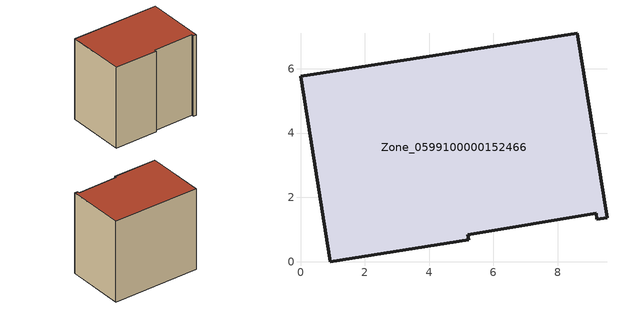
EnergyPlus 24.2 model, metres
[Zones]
Zone_0599100000152466
 floor ground (C_G): 5.2,0.84 5.23,0.68 0.92,0 0,5.77 8.62,7.1 9.53,1.37 9.21,1.32 9.2,1.51 z0
 wall outside (C_F): 9.21,1.32 9.53,1.37 8.62,7.1 0,5.77 0.92,0 5.23,0.68 5.2,0.84 9.2,1.51 9.21,1.32 z0:8.27
 roof outside (C_R): 5.23,0.68 5.2,0.84 9.2,1.51 9.21,1.32 9.53,1.37 8.62,7.1 0,5.77 0.92,0 z8.27
[BUILDING]
Pand.0599100000152466: North Axis=0; Terrain=City; Loads Convergence Tolerance Value=0.04; Temperature Convergence Tolerance Value=0.4; Solar Distribution=FullExterior; Maximum Number of Warmup Days=25; Minimum Number of Warmup Days=1
[Site:Location]
Rotterdam.The.Hague.AP_ZH_NLD Design_Conditions: Latitude=51.96; Longitude=4.45; Time Zone=1; Elevation=-4.5
[SITE:GROUNDTEMPERATURE:BUILDINGSURFACE]
18, 18, 18, 18, 18, 18, 18, 18, 18, 18, 18, 18
[MATERIAL] Thermal Absorptance=0.9; Solar Absorptance=0.7; Visible Absorptance=0.7
Name | Roughness | Thickness | Conductivity | Density | Specific Heat
G.TC.1975-1991 | MediumSmooth | 0.15 | 0.288461 | 540 | 1210
F.TC.1975-1991 | Rough | 0.3 | 0.230769 | 1920 | 840
R.TC.1975-1991 | MediumRough | 0.2 | 0.153846 | 1500 | 1000
[CONSTRUCTION]
C_G: G.TC.1975-1991
C_F: F.TC.1975-1991
C_R: R.TC.1975-1991
[ZONE]
Zone_0599100000152466: Type=1; Multiplier=1; Ceiling Height=Autocalculate; Volume=Autocalculate; Floor Area=autocalculate; Part of Total Floor Area=Yes
[ZONEINFILTRATION:DESIGNFLOWRATE]
Infil_Zone_0599100000152466: Zone or ZoneList or Space or SpaceList=Zone_0599100000152466; Schedule=AlwaysOn; Design Flow Rate Calculation Method=Flow/Area; Flow Rate per Floor Area=0.003; Constant Term Coefficient=1; Temperature Term Coefficient=0; Velocity Term Coefficient=0; Velocity Squared Term Coefficient=0
[HVACTEMPLATE:ZONE:IDEALLOADSAIRSYSTEM]
Zone_0599100000152466: Maximum Heating Supply Air Temperature=50; Minimum Cooling Supply Air Temperature=13; Maximum Heating Supply Air Humidity Ratio=0.0156; Minimum Cooling Supply Air Humidity Ratio=0.0077; Heating Limit=NoLimit; Cooling Limit=NoLimit; Dehumidification Control Type=ConstantSensibleHeatRatio; Cooling Sensible Heat Ratio=0.7; Dehumidification Setpoint=60; Humidification Control Type=None; Humidification Setpoint=30; Outdoor Air Method=None; Outdoor Air Flow Rate per Person=0.00944; Outdoor Air Flow Rate per Zone Floor Area=0; Outdoor Air Flow Rate per Zone=0; Demand Controlled Ventilation Type=None; Outdoor Air Economizer Type=NoEconomizer; Heat Recovery Type=None; Sensible Heat Recovery Effectiveness=0.7; Latent Heat Recovery Effectiveness=0.65
[ZONECONTROL:THERMOSTAT]
ThermostatControl_Zone_0599100000152466: Zone or ZoneList=Zone_0599100000152466; Control Type Schedule=DualSetpointControlType; Control 1=Thermostat_Zone_0599100000152466; Temperature Difference Between Cutout And Setpoint=0
[THERMOSTATSETPOINT:DUALSETPOINT]
Thermostat_Zone_0599100000152466: Heating Setpoint Temperature Schedule=HeatingSetpoint_Zone_0599100000152466; Cooling Setpoint Temperature Schedule=CoolingSetpoint_Zone_0599100000152466
[SCHEDULE:COMPACT]
HeatingSetpoint_Zone_0599100000152466: Through: 12/31, For: AllDays, Until: 24:00, 21
CoolingSetpoint_Zone_0599100000152466: Through: 12/31, For: AllDays, Until: 24:00, 24
DualSetpointControlType: Through: 12/31, For: AllDays, Until: 24:00, 4
AlwaysOn: Through: 12/31, For: AllDays, Until: 24:00, 1
